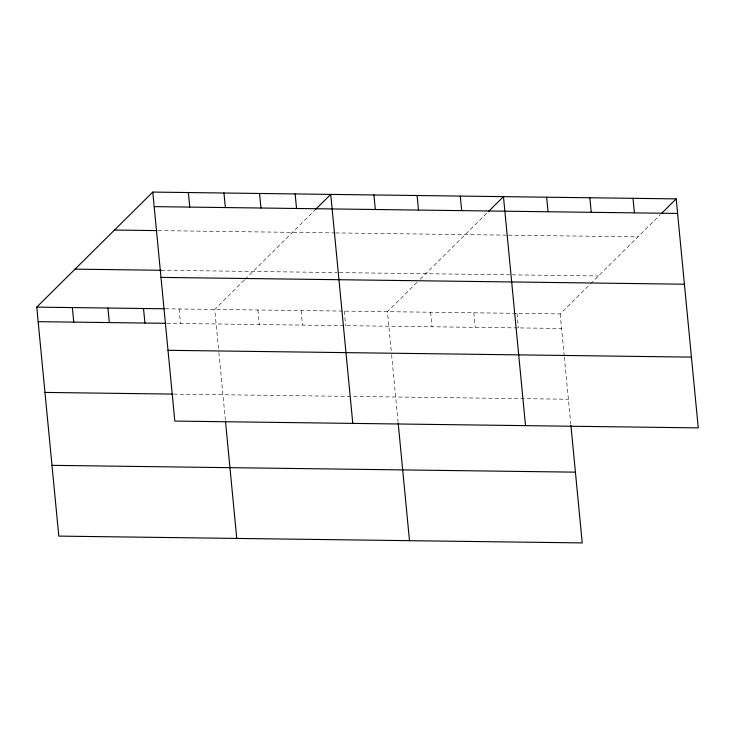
<?xml version="1.0" encoding="UTF-8"?>
<svg xmlns="http://www.w3.org/2000/svg" width="735" height="735" viewBox="0 0 735 735"><rect width="100%" height="100%" fill="white"/><g stroke="black" fill="none" stroke-linecap="round" stroke-linejoin="round"><path stroke-width="0.55" stroke-dasharray="3.67 2.76" d="M244.231 280.164L214.712 309.426L218.754 351.367M245.031 279.373L314.782 210.21M416.956 282.415L387.446 311.677L391.489 353.618M420.154 279.254L487.516 212.461M165.347 308.783L560.18 313.918L589.691 284.656M590.49 283.866L660.25 214.703M158.117 230.606L334.498 232.903M335.629 232.922L507.224 235.154M508.363 235.163L637.916 236.854M161.149 270.269L337.099 272.556M339.368 272.593L509.824 274.807M512.102 274.835L598.465 275.965M166.744 323.336L561.577 328.471M173.561 394.107L568.394 399.243M560.18 313.918L564.214 355.869M564.324 357.008L570.81 424.306M516.999 313.358L518.395 327.911M473.818 312.798L475.214 327.351M430.627 312.237L432.033 326.79M391.599 354.757L398.076 422.055M344.265 311.116L345.661 325.66M301.084 310.547L302.48 325.1M257.902 309.986L259.299 324.539M218.865 352.515L225.452 420.944M179.119 308.966L180.525 323.51"/><path stroke-width="1.1" d="M570.92 425.446L582.23 542.917L58.8 536.109L36.75 307.111L152.77 192.083L676.2 198.891L698.25 427.889L174.82 421.081L152.77 192.083M315.581 209.42L330.741 194.398L352.791 423.397M488.316 211.671L503.466 196.64L525.516 425.638M661.84 213.122L676.2 198.891M154.175 206.627L677.596 213.444M114.485 230.046L156.968 230.597M75.034 269.148L161.149 270.269M160.983 277.398L684.414 284.206M36.75 307.111L164.199 308.773M38.147 321.664L165.595 323.317M168.003 350.31L691.433 357.118M44.964 392.426L172.413 394.089M51.983 465.347L575.413 472.155M633.019 198.331L634.415 212.874M589.837 197.77L591.234 212.314M546.647 197.2L548.053 211.753M460.285 196.08L461.69 210.633M417.103 195.519L418.5 210.072M398.186 423.195L409.496 540.675M373.922 194.959L375.319 209.512M295.139 193.93L296.545 208.483M259.547 193.47L260.953 208.023M223.954 193.011L225.36 207.555M225.562 422.083L236.762 538.424M188.362 192.542L189.768 207.095M143.527 308.498L144.933 323.051M107.935 308.038L109.34 322.591M72.342 307.579L73.748 322.123"/></g></svg>
